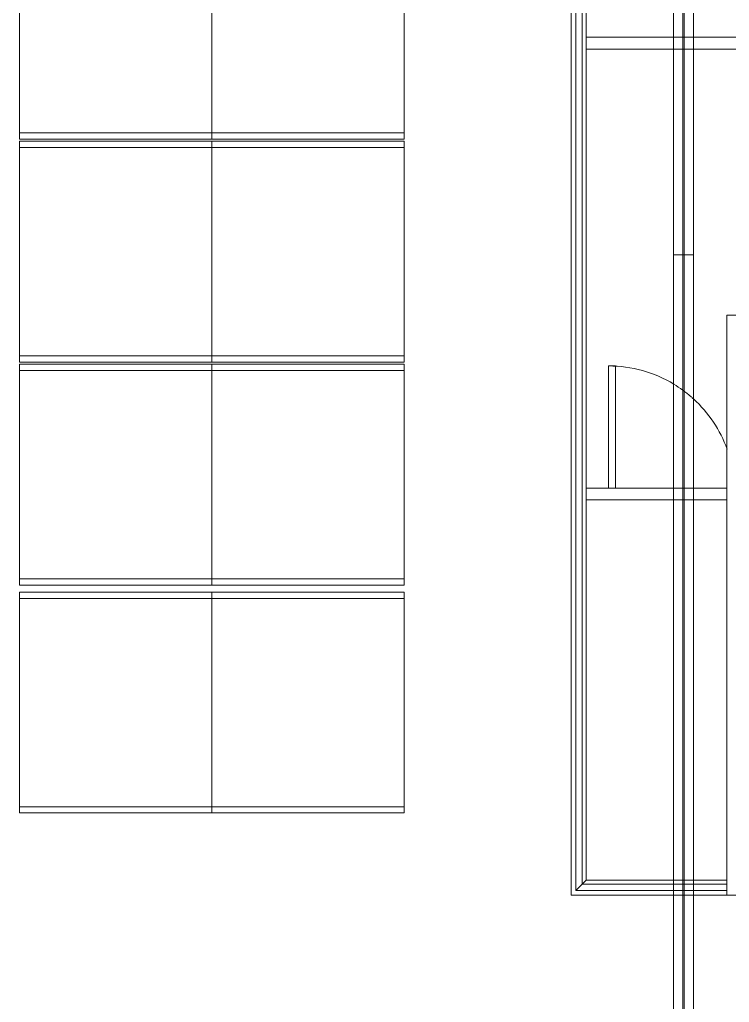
# Model space of a CAD drawing. Header units: centimetres. Extents: x -1906 to 5208, y -261 to 2955.
# Drawn here: x 3122 to 3572, y 744 to 1367 of the extents above; entities that cross this region are included whole.
import ezdxf

# ---------------------------------------------------------------- set-up
doc = ezdxf.new("R2010")
doc.units = ezdxf.units.CM
for name, color, linetype, lineweight in [('A-DOOR', 7, 'Continuous', 18), ('A-FLOR-HRAL', 7, 'Continuous', 9), ('A-WALL', 7, 'Continuous', 18), ('Q-SPCQ', 7, 'Continuous', 18), ('S-BEAM', 7, 'Continuous', 18)]:
    doc.layers.add(name, color=color, linetype=linetype, lineweight=lineweight)

# ---------------------------------------------------------------- blocks, each defined once
blk = doc.blocks.new('PQ_RVR_EST-01_ZZ_ZZ_MO_T_A_rvt-2-Planta Bodega almacenamiento insumos')
at = {"layer": 'S-BEAM', "color": 254, "lineweight": 9, "true_color": 0xcccccc}
for p, q in [((-2548.11, 1217.71), (-2548.11, 1719.32)), ((-2547.4, 1217.71), (-2547.4, 1719.32)), ((-2554.01, 1217.71), (-2554.01, 1694.24)), ((-2554.01, 1217.71), (-2554.01, 1694.24)), ((-2541.51, 1217.71), (-2541.51, 1694.24)), ((-2541.51, 1217.71), (-2541.51, 1694.24)), ((-2548.11, 1217.71), (-2554.01, 1217.71)), ((-2554.01, 1217.71), (-2541.51, 1217.71)), ((-2541.51, 1217.71), (-2554.01, 1217.71)), ((-2554.01, 1217.71), (-2548.11, 1217.71)), ((-2554.01, 1217.71), (-2554.01, 736.92)), ((-2554.01, 1217.71), (-2554.01, 736.92)), ((-2548.11, 1217.71), (-2548.11, 726.56)), ((-2541.51, 1217.71), (-2547.4, 1217.71)), ((-2547.4, 1217.71), (-2541.51, 1217.71)), ((-2547.4, 1217.71), (-2547.4, 726.56)), ((-2541.51, 1217.71), (-2541.51, 736.92)), ((-2541.51, 1217.71), (-2541.51, 736.92))]:
    blk.add_line(p, q, dxfattribs=at)
at = {"layer": 'S-BEAM', "color": 254, "true_color": 0xcccccc}
for p, q in [((-2548.11, 1694.24), (-2548.11, 1217.71)), ((-2547.4, 1217.71), (-2547.4, 1694.24)), ((-2548.11, 1217.71), (-2547.4, 1217.71)), ((-2547.4, 1217.71), (-2548.11, 1217.71)), ((-2548.11, 1217.71), (-2548.11, 736.92)), ((-2547.4, 736.92), (-2547.4, 1217.71))]:
    blk.add_line(p, q, dxfattribs=at)
blk = doc.blocks.new('Railing - Railing-1570653-Planta Bodega almacenamiento insumos')
at = {"layer": 'A-FLOR-HRAL', "color": 253, "true_color": 0xaaaaaa}
for p, q in [((-2616.06, 1719.32), (-2616.06, 814.52)), ((-2612.06, 818.52), (-2612.06, 1719.32)), ((-2609.56, 821.02), (-2609.56, 1719.32)), ((-2554.01, 818.52), (-2612.06, 818.52)), ((-2554.01, 821.02), (-2609.56, 821.02)), ((-2541.51, 821.02), (-2554.01, 821.02)), ((-2541.51, 818.52), (-2554.01, 818.52)), ((-2520.28, 821.02), (-2541.51, 821.02)), ((-2520.28, 818.52), (-2541.51, 818.52)), ((-2616.06, 814.52), (-2554.01, 814.52)), ((-2554.01, 814.52), (-2548.11, 814.52)), ((-2548, 814.52), (-2541.51, 814.52)), ((-2541.51, 814.52), (-2520.28, 814.52))]:
    blk.add_line(p, q, dxfattribs=at)
for points, knots in [([(-2616.06, 814.52), (-2616.06, 814.52), (-2616.02, 814.55), (-2615.91, 814.67), (-2615.79, 814.78), (-2615.67, 814.9), (-2615.56, 815.01), (-2615.44, 815.13), (-2615.28, 815.3), (-2615.09, 815.48), (-2614.94, 815.63), (-2614.82, 815.75), (-2614.7, 815.88), (-2614.57, 816), (-2614.45, 816.13), (-2614.32, 816.26), (-2614.19, 816.39), (-2614.06, 816.52), (-2613.92, 816.65), (-2613.79, 816.78), (-2613.67, 816.91), (-2613.54, 817.04), (-2613.41, 817.16), (-2613.29, 817.28), (-2613.17, 817.4), (-2613.05, 817.52), (-2612.94, 817.63), (-2612.8, 817.77), (-2612.67, 817.9), (-2612.55, 818.02), (-2612.44, 818.13), (-2612.32, 818.26), (-2612.2, 818.37), (-2612.09, 818.48), (-2612.06, 818.52), (-2612.06, 818.52)], [0, 0, 0, 0, 0.083333, 0.125, 0.166667, 0.208333, 0.229167, 0.25, 0.291667, 0.333333, 0.354167, 0.375, 0.395833, 0.416667, 0.4375, 0.458333, 0.479167, 0.5, 0.520833, 0.541667, 0.5625, 0.583333, 0.604167, 0.625, 0.645833, 0.666667, 0.6875, 0.708333, 0.75, 0.770833, 0.791667, 0.833333, 0.875, 0.916667, 1, 1, 1, 1]), ([(-2612.06, 818.52), (-2612.02, 818.55), (-2611.94, 818.63), (-2611.82, 818.76), (-2611.69, 818.89), (-2611.56, 819.02), (-2611.42, 819.15), (-2611.29, 819.28), (-2611.17, 819.41), (-2611.04, 819.54), (-2610.91, 819.66), (-2610.79, 819.78), (-2610.67, 819.9), (-2610.55, 820.02), (-2610.44, 820.13), (-2610.3, 820.27), (-2610.17, 820.4), (-2610.05, 820.52), (-2609.94, 820.63), (-2609.82, 820.76), (-2609.7, 820.87), (-2609.59, 820.98), (-2609.56, 821.02), (-2609.56, 821.02)], [0.4195062, 0.4195062, 0.4195062, 0.4195062, 0.4375, 0.4583333, 0.4791667, 0.5, 0.5208333, 0.5416667, 0.5625, 0.5833333, 0.6041667, 0.625, 0.6458333, 0.6666667, 0.6875, 0.7083333, 0.75, 0.7708333, 0.7916667, 0.8333333, 0.875, 0.9166667, 1, 1, 1, 1])]:
    blk.add_open_spline(points, degree=3, knots=knots, dxfattribs=at)
blk = doc.blocks.new('M_Door-Passage-Single-Flush - 800 x 2000mm-V127-Planta Bodega almacenamiento insumos')
at = {"layer": 'A-DOOR', "color": 253, "true_color": 0xaaaaaa}
for p, q in [((35.5, -81.885), (35.5, -4.385)), ((40, -4.385), (40, -81.885)), ((40, -81.885), (35.5, -81.885))]:
    blk.add_line(p, q, dxfattribs=at)
at = {"layer": 'A-DOOR', "color": 253, "lineweight": 9, "true_color": 0xaaaaaa}
for start, end in [(199.846577, 227.62384), (227.62384, 229.090909), (229.090909, 238.836875), (238.836875, 270)]:
    blk.add_arc((40, -1.885), 80, start, end, dxfattribs=at)
blk = doc.blocks.new('RVR-Rack Almacenamiento - Default-V136-Planta Bodega almacenamiento insumos')
at = {"layer": 'Q-SPCQ', "color": 253, "true_color": 0xaaaaaa}
for p, q in [((-66.04, 60.96), (-70.00875, 60.96)), ((-70.00875, 60.96), (-70.00875, -60.96)), ((66.04, 60.96), (-66.04, 60.96)), ((-66.04, 60.96), (-66.04, -60.96)), ((-66.04, -60.96), (-66.04, 60.96)), ((66.04, -60.96), (66.04, 60.96)), ((70.00875, 60.96), (66.04, 60.96)), ((66.04, 60.96), (66.04, -60.96)), ((70.00875, -60.96), (70.00875, 60.96)), ((-70.00875, -60.96), (-66.04, -60.96)), ((-66.04, -60.96), (66.04, -60.96)), ((66.04, -60.96), (70.00875, -60.96))]:
    blk.add_line(p, q, dxfattribs=at)
blk = doc.blocks.new('RVR-Rack Almacenamiento - Default-V137-Planta Bodega almacenamiento insumos')
at = {"layer": 'Q-SPCQ', "color": 253, "true_color": 0xaaaaaa}
for p, q in [((-70.00875, -60.96), (-70.00875, 60.96)), ((-70.00875, 60.96), (-66.04, 60.96)), ((-66.04, -60.96), (-66.04, 60.96)), ((-66.04, 60.96), (66.04, 60.96)), ((-66.04, 60.96), (-66.04, -60.96)), ((66.04, 60.96), (66.04, -60.96)), ((66.04, -60.96), (66.04, 60.96)), ((66.04, 60.96), (70.00875, 60.96)), ((70.00875, 60.96), (70.00875, -60.96)), ((-66.04, -60.96), (-70.00875, -60.96)), ((66.04, -60.96), (-66.04, -60.96)), ((70.00875, -60.96), (66.04, -60.96))]:
    blk.add_line(p, q, dxfattribs=at)
blk = doc.blocks.new('PQ_RVR_ARQ-01_ZZ_ZZ_MO_T_A_rvt-2-Planta Bodega almacenamiento insumos')
at = {"layer": 'A-WALL', "color": 253, "lineweight": 9, "true_color": 0xaaaaaa}
for p, q in [((-2619.06, 819.02), (-2619.06, 1493.19)), ((-2609.56, 1355.79), (-2554.01, 1355.79)), ((-2554.01, 1355.79), (-2541.51, 1355.79)), ((-2541.51, 1355.79), (-2120.88, 1355.79)), ((-2554.01, 1348.29), (-2609.56, 1348.29)), ((-2541.51, 1348.29), (-2554.01, 1348.29)), ((-2333.72, 1348.29), (-2541.51, 1348.29)), ((-2520.28, 1179.55), (-2115.17, 1179.55)), ((-2520.28, 1179.55), (-2520.28, 1172.05)), ((-2520.28, 819.02), (-2520.28, 1172.05)), ((-2609.56, 1069.77), (-2554.01, 1069.77)), ((-2554.01, 1069.77), (-2541.51, 1069.77)), ((-2541.51, 1069.77), (-2520.28, 1069.77)), ((-2554.01, 1062.27), (-2609.56, 1062.27)), ((-2541.51, 1062.27), (-2554.01, 1062.27)), ((-2520.28, 1062.27), (-2541.51, 1062.27)), ((-2619.06, 819.02), (-2619.06, 811.52)), ((-2520.28, 819.02), (-2520.28, 811.52)), ((-2554.01, 811.52), (-2619.06, 811.52)), ((-2548.11, 811.52), (-2554.01, 811.52)), ((-2541.51, 811.52), (-2548, 811.52)), ((-2520.28, 811.52), (-2541.51, 811.52)), ((-2107.67, 811.52), (-2520.28, 811.52))]:
    blk.add_line(p, q, dxfattribs=at)
at = {"layer": 'A-DOOR', "color": 253, "lineweight": 9, "true_color": 0xaaaaaa, "rotation": 180}
blk.add_blockref('M_Door-Passage-Single-Flush - 800 x 2000mm-V127-Planta Bodega almacenamiento insumos', (-2555.34, 1065.39), dxfattribs=at)
at = {"layer": 'A-FLOR-HRAL', "color": 253, "lineweight": 9, "true_color": 0xaaaaaa}
blk.add_blockref('Railing - Railing-1570653-Planta Bodega almacenamiento insumos', (0, 0), dxfattribs=at)
at = {"layer": 'Q-SPCQ', "color": 253, "lineweight": 9, "true_color": 0xaaaaaa}
for name, p, rotation in [('RVR-Rack Almacenamiento - Default-V136-Planta Bodega almacenamiento insumos', (-2907.91, 1361.2), 89.9999999999999), ('RVR-Rack Almacenamiento - Default-V137-Planta Bodega almacenamiento insumos', (-2785.99, 1361.2), 90.0000000000001), ('RVR-Rack Almacenamiento - Default-V137-Planta Bodega almacenamiento insumos', (-2907.91, 1219.76), 270.0000000000003), ('RVR-Rack Almacenamiento - Default-V136-Planta Bodega almacenamiento insumos', (-2785.99, 1219.76), 270.0000000000001), ('RVR-Rack Almacenamiento - Default-V136-Planta Bodega almacenamiento insumos', (-2907.91, 1078.31), 89.9999999999999), ('RVR-Rack Almacenamiento - Default-V137-Planta Bodega almacenamiento insumos', (-2785.99, 1078.31), 90.0000000000001), ('RVR-Rack Almacenamiento - Default-V136-Planta Bodega almacenamiento insumos', (-2907.91, 933.72), 89.9999999999999), ('RVR-Rack Almacenamiento - Default-V137-Planta Bodega almacenamiento insumos', (-2785.99, 933.72), 90.0000000000001)]:
    blk.add_blockref(name, p, dxfattribs=dict(at, rotation=rotation))

msp = doc.modelspace()

# ---------------------------------------------------------------- block references
at = {"lineweight": 5}
for name in ['PQ_RVR_ARQ-01_ZZ_ZZ_MO_T_A_rvt-2-Planta Bodega almacenamiento insumos', 'PQ_RVR_EST-01_ZZ_ZZ_MO_T_A_rvt-2-Planta Bodega almacenamiento insumos']:
    msp.add_blockref(name, (6090.75, 0), dxfattribs=at)

doc.saveas('drawing.dxf')
